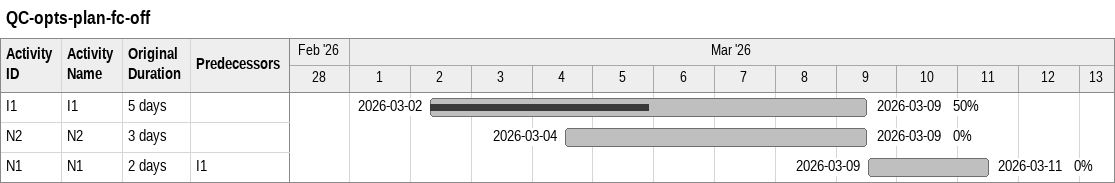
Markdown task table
QC-opts-plan-fc-off

| ID | Task | Original duration | Start | Finish | Predecessors | % complete |
|---|---|---|---|---|---|---|
| I1 | I1 | 5d | 2026-03-02 | 2026-03-09 |  | 50 |
| N2 | N2 | 3d | 2026-03-04 | 2026-03-09 |  | 0 |
| N1 | N1 | 2d | 2026-03-09 | 2026-03-11 | I1 | 0 |
